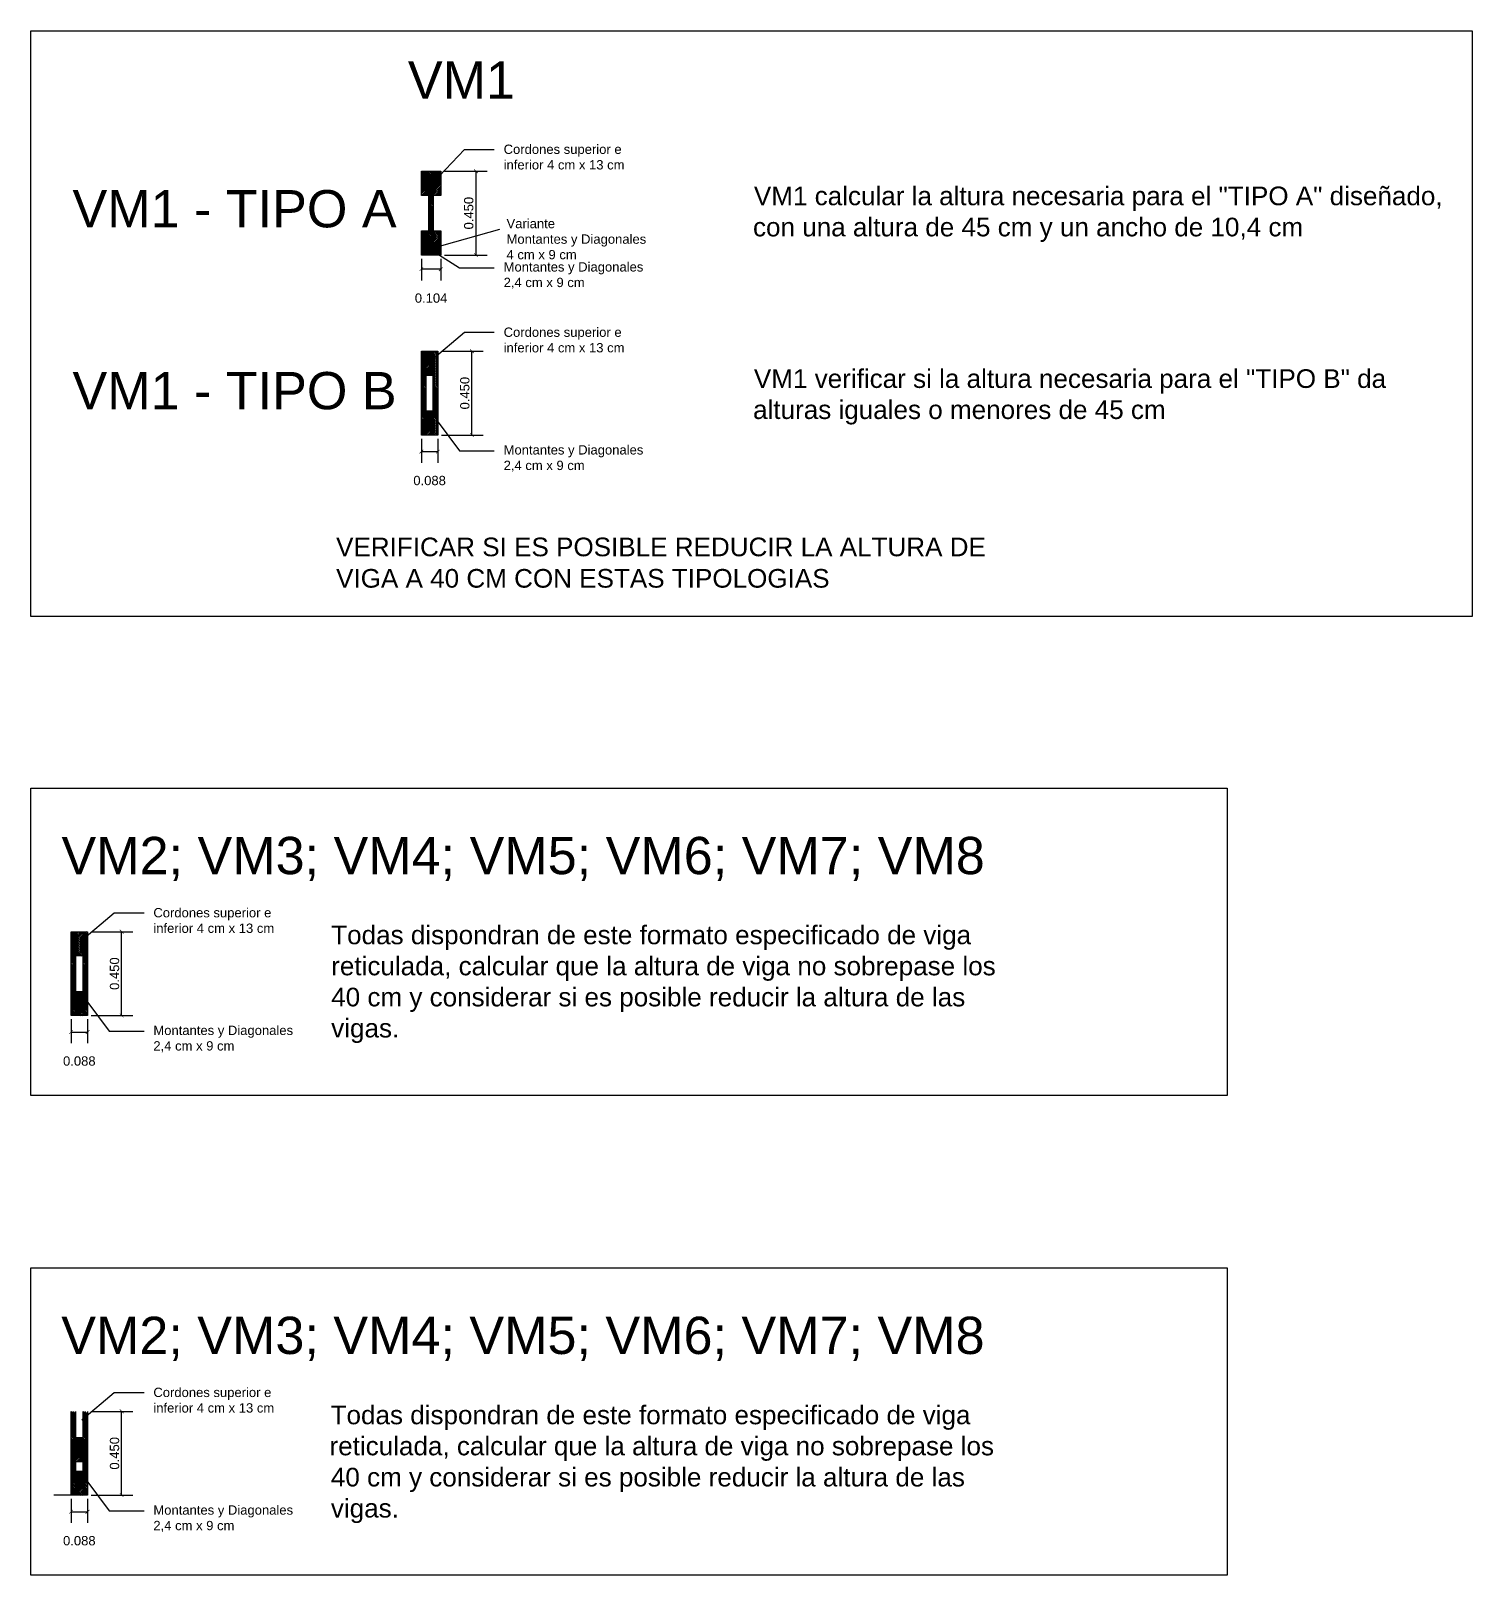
# Model space of a CAD drawing. Header units: millimetres. Extents: x 2924 to 6397, y 1567 to 1704.
# Drawn here: x 3185.27 to 3193, y 1619.25 to 1627.54 of the extents above; entities that cross this region are included whole.
import ezdxf
from ezdxf import colors
from ezdxf.entities.mleader import LeaderData, LeaderLine
from ezdxf.math import Vec2, Vec3

# ---------------------------------------------------------------- set-up
doc = ezdxf.new("R2010")
doc.units = ezdxf.units.MM
doc.header["$PDMODE"] = 35
doc.layers.get('Defpoints').update_dxf_attribs({"color": 230})
doc.layers.add('PT-MUROS', color=7, linetype='Continuous')
doc.layers.add('Viga', color=6, linetype='Continuous')
doc.styles.add('Arial10', font='arial.ttf', dxfattribs={"height": 0.1})
doc.styles.get("Standard").update_dxf_attribs({"font": 'arial.ttf'})
doc.dimstyles.new('COTA-1-50', dxfattribs={"dimtxt": 0.1, "dimasz": 0.06, "dimexe": 0.06, "dimexo": 0.15, "dimgap": 0.0125, "dimtad": 1, "dimzin": 0, "dimdsep": 46, "dimtxsty": 'Arial10', "dimblk1": 'ARCHTICK', "dimblk2": 'ARCHTICK', "dimsah": 1, "dimcen": 0.09, "dimclrd": 7, "dimclre": 7, "dimclrt": 7, "dimazin": 0, "dimtfac": 1, "dimtofl": 0, "dimtmove": 2, "dimatfit": 3, "dimldrblk": 'ARCHTICK', "dimfxl": 1, "dimtolj": 1, "dimtzin": 0, "dimarcsym": 0})

# ---------------------------------------------------------------- blocks, each defined once
blk = doc.blocks.new('_ARCHTICK')
at = {"color": 0, "linetype": 'ByBlock', "const_width": 0.15}
blk.add_lwpolyline([(-0.5, -0.5), (0.5, 0.5)], dxfattribs=at)
blk = doc.blocks.new('*D184')
at = {"layer": 'Defpoints', "color": 0, "transparency": 16777216}
for p in [(3185.4903, 1622.2565), (3185.5783, 1622.2565), (3185.5783, 1622.1678)]:
    blk.add_point(p, dxfattribs=at)
at = {"layer": 'PT-MUROS', "color": 7, "lineweight": -2, "transparency": 16777216}
for p, q in [((3185.4903, 1622.2365), (3185.4903, 1622.1078)), ((3185.4903, 1622.1678), (3185.5783, 1622.1678)), ((3185.5783, 1622.2365), (3185.5783, 1622.1078))]:
    blk.add_line(p, q, dxfattribs=at)
at = {"layer": 'PT-MUROS', "color": 7, "lineweight": -2, "transparency": 16777216, "xscale": 0.02, "yscale": 0.02, "zscale": 0.02, "rotation": 180}
blk.add_blockref('_ARCHTICK', (3185.4903, 1622.1678), dxfattribs=at)
at = {"layer": 'PT-MUROS', "color": 7, "lineweight": -2, "transparency": 16777216, "xscale": 0.02, "yscale": 0.02, "zscale": 0.02}
blk.add_blockref('_ARCHTICK', (3185.5783, 1622.1678), dxfattribs=at)
at = {"layer": 'PT-MUROS', "color": 7, "transparency": 16777216, "insert": (3185.5343, 1622.0124), "char_height": 0.05, "attachment_point": 5}
blk.add_mtext('\\A1;0.088', dxfattribs=at)
blk = doc.blocks.new('*D185')
at = {"layer": 'Defpoints', "color": 0, "transparency": 16777216}
for p in [(3185.5783, 1622.7065), (3185.7614, 1622.7065), (3185.5783, 1622.2565)]:
    blk.add_point(p, dxfattribs=at)
at = {"layer": 'PT-MUROS', "color": 7, "lineweight": -2, "transparency": 16777216}
for p, q in [((3185.5983, 1622.7065), (3185.8214, 1622.7065)), ((3185.7614, 1622.2565), (3185.7614, 1622.7065)), ((3185.5983, 1622.2565), (3185.8214, 1622.2565))]:
    blk.add_line(p, q, dxfattribs=at)
at = {"layer": 'PT-MUROS', "color": 7, "lineweight": -2, "transparency": 16777216, "xscale": 0.02, "yscale": 0.02, "zscale": 0.02}
for p, rotation in [((3185.7614, 1622.7065), 90), ((3185.7614, 1622.2565), 270)]:
    blk.add_blockref('_ARCHTICK', p, dxfattribs=dict(at, rotation=rotation))
at = {"layer": 'PT-MUROS', "color": 7, "transparency": 16777216, "insert": (3185.7233, 1622.4815), "char_height": 0.05, "attachment_point": 5, "rotation": 90}
blk.add_mtext('\\A1;0.450', dxfattribs=at)

msp = doc.modelspace()

# ---------------------------------------------------------------- hatches: boundary and pattern name
at = {"layer": 'PT-MUROS'}
h = msp.add_hatch(dxfattribs=at)
h.set_pattern_fill('ANSI31', color=2, scale=0.002, angle=90)
h.set_pattern_definition([(135, (115.567518, 100.962291), (-0.00449012806, -0.00449012806), [])])
h.paths.add_polyline_path([(3185.4903, 1622.7065), (3185.5143, 1622.7065), (3185.5143, 1622.2565), (3185.4903, 1622.2565)])
h = msp.add_hatch(dxfattribs=at)
h.set_pattern_fill('ANSI31', color=6, scale=0.002)
h.set_pattern_definition([(45, (126.569036, -5.926744), (-0.00449012806, 0.00449012806), [])])
h.paths.add_polyline_path([(3185.5143, 1622.3865), (3185.5543, 1622.3865), (3185.5543, 1622.2565), (3185.5143, 1622.2565)])
h.paths.add_polyline_path([(3185.5143, 1622.7065), (3185.5543, 1622.7065), (3185.5543, 1622.5765), (3185.5143, 1622.5765)])
h = msp.add_hatch(dxfattribs=at)
h.set_pattern_fill('ANSI31', color=2, scale=0.002, angle=90)
h.set_pattern_definition([(135, (115.631518, 100.962291), (-0.00449012806, -0.00449012806), [])])
h.paths.add_polyline_path([(3185.5543, 1622.7065), (3185.5783, 1622.7065), (3185.5783, 1622.2565), (3185.5543, 1622.2565)])

# ---------------------------------------------------------------- linework, layer by layer
for p, q in [((3185.2746, 1627.5393), (3193.0047, 1627.5393)), ((3185.2746, 1624.3978), (3185.2746, 1627.5393)), ((3193.0047, 1627.5393), (3193.0047, 1624.3978)), ((3187.4211, 1626.3711), (3187.7901, 1626.4763)), ((3193.0047, 1624.3978), (3185.2746, 1624.3978)), ((3185.2746, 1620.9027), (3191.6915, 1620.9027)), ((3185.2746, 1619.2545), (3185.2746, 1620.9027)), ((3191.6915, 1620.9027), (3191.6915, 1619.2545)), ((3191.6915, 1619.2545), (3185.2746, 1619.2545))]:
    msp.add_line(p, q, dxfattribs=at)
at = {"layer": 'PT-MUROS', "linetype": 'ByBlock', "lineweight": -2}
for p, q in [((3187.5995, 1626.9038), (3187.7602, 1626.9038)), ((3187.5726, 1626.2681), (3187.7602, 1626.2681)), ((3187.5995, 1625.9223), (3187.7602, 1625.9223)), ((3187.5726, 1625.2867), (3187.7602, 1625.2867)), ((3185.7208, 1620.2345), (3185.8815, 1620.2345)), ((3185.6939, 1619.5988), (3185.8815, 1619.5988))]:
    msp.add_line(p, q, dxfattribs=at)
at = {"layer": 'PT-MUROS', "color": 6, "linetype": 'Continuous'}
for p, q in [((3187.3691, 1626.7827), (3187.3728, 1626.7865)), ((3187.3691, 1626.7738), (3187.3818, 1626.7865)), ((3187.3691, 1626.7648), (3187.3907, 1626.7865)), ((3187.3691, 1626.7558), (3187.3997, 1626.7865)), ((3187.3691, 1626.7468), (3187.4087, 1626.7865)), ((3187.3691, 1626.7378), (3187.4091, 1626.7778)), ((3187.3691, 1626.7288), (3187.4091, 1626.7688)), ((3187.3691, 1626.7199), (3187.4091, 1626.7599)), ((3187.3691, 1626.7109), (3187.4091, 1626.7509)), ((3187.3691, 1626.7019), (3187.4091, 1626.7419)), ((3187.3691, 1626.6929), (3187.4091, 1626.7329)), ((3187.3691, 1626.6839), (3187.4091, 1626.7239)), ((3187.3691, 1626.675), (3187.4091, 1626.715)), ((3187.4331, 1626.7839), (3187.4356, 1626.7865)), ((3187.4331, 1626.7749), (3187.4446, 1626.7865)), ((3187.4331, 1626.7659), (3187.4536, 1626.7865)), ((3187.4331, 1626.7569), (3187.4626, 1626.7865)), ((3187.4331, 1626.7479), (3187.4716, 1626.7865)), ((3187.4331, 1626.739), (3187.4731, 1626.779)), ((3187.4331, 1626.73), (3187.4731, 1626.77)), ((3187.4331, 1626.721), (3187.4731, 1626.761)), ((3187.4331, 1626.712), (3187.4731, 1626.752)), ((3187.4331, 1626.703), (3187.4731, 1626.743)), ((3187.4331, 1626.6941), (3187.4731, 1626.7341)), ((3187.4331, 1626.6851), (3187.4731, 1626.7251)), ((3187.4331, 1626.6761), (3187.4731, 1626.7161)), ((3187.3691, 1626.666), (3187.4091, 1626.706)), ((3187.3691, 1626.657), (3187.4091, 1626.697)), ((3187.3775, 1626.6565), (3187.4091, 1626.688)), ((3187.3865, 1626.6565), (3187.4091, 1626.679)), ((3187.3955, 1626.6565), (3187.4091, 1626.6701)), ((3187.4044, 1626.6565), (3187.4091, 1626.6611)), ((3187.4331, 1626.6671), (3187.4731, 1626.7071)), ((3187.4331, 1626.6581), (3187.4731, 1626.6981)), ((3187.4404, 1626.6565), (3187.4731, 1626.6892)), ((3187.4493, 1626.6565), (3187.4731, 1626.6802)), ((3187.4583, 1626.6565), (3187.4731, 1626.6712)), ((3187.4673, 1626.6565), (3187.4731, 1626.6622)), ((3187.3691, 1626.4594), (3187.3761, 1626.4665)), ((3187.3691, 1626.4505), (3187.3851, 1626.4665)), ((3187.3691, 1626.4415), (3187.394, 1626.4665)), ((3187.3691, 1626.4325), (3187.403, 1626.4665)), ((3187.3691, 1626.4235), (3187.4091, 1626.4635)), ((3187.4331, 1626.4606), (3187.4389, 1626.4665)), ((3187.4331, 1626.4516), (3187.4479, 1626.4665)), ((3187.4331, 1626.4426), (3187.4569, 1626.4665)), ((3187.4331, 1626.4336), (3187.4659, 1626.4665)), ((3187.4331, 1626.4247), (3187.4731, 1626.4647)), ((3187.3691, 1626.4145), (3187.4091, 1626.4545)), ((3187.3691, 1626.4056), (3187.4091, 1626.4456)), ((3187.3691, 1626.3966), (3187.4091, 1626.4366)), ((3187.3691, 1626.3876), (3187.4091, 1626.4276)), ((3187.3691, 1626.3786), (3187.4091, 1626.4186)), ((3187.3691, 1626.3696), (3187.4091, 1626.4096)), ((3187.3691, 1626.3607), (3187.4091, 1626.4007)), ((3187.3691, 1626.3517), (3187.4091, 1626.3917)), ((3187.3691, 1626.3427), (3187.4091, 1626.3827)), ((3187.4331, 1626.4157), (3187.4731, 1626.4557)), ((3187.4331, 1626.4067), (3187.4731, 1626.4467)), ((3187.4331, 1626.3977), (3187.4731, 1626.4377)), ((3187.4331, 1626.3887), (3187.4731, 1626.4287)), ((3187.4331, 1626.3798), (3187.4731, 1626.4198)), ((3187.4331, 1626.3708), (3187.4731, 1626.4108)), ((3187.4331, 1626.3618), (3187.4731, 1626.4018)), ((3187.4331, 1626.3528), (3187.4731, 1626.3928)), ((3187.4331, 1626.3438), (3187.4731, 1626.3838)), ((3187.3718, 1626.3365), (3187.4091, 1626.3737)), ((3187.3808, 1626.3365), (3187.4091, 1626.3647)), ((3187.3898, 1626.3365), (3187.4091, 1626.3558)), ((3187.3987, 1626.3365), (3187.4091, 1626.3468)), ((3187.4077, 1626.3365), (3187.4091, 1626.3378)), ((3187.4347, 1626.3365), (3187.4731, 1626.3749)), ((3187.4436, 1626.3365), (3187.4731, 1626.3659)), ((3187.4526, 1626.3365), (3187.4731, 1626.3569)), ((3187.4616, 1626.3365), (3187.4731, 1626.3479)), ((3187.4706, 1626.3365), (3187.4731, 1626.3389)), ((3187.3931, 1625.8205), (3187.3934, 1625.8208)), ((3187.3931, 1625.8115), (3187.4024, 1625.8208)), ((3187.3931, 1625.8025), (3187.4114, 1625.8208)), ((3187.3931, 1625.7936), (3187.4203, 1625.8208)), ((3187.3931, 1625.7846), (3187.4293, 1625.8208)), ((3187.3931, 1625.7756), (3187.4331, 1625.8156)), ((3187.3931, 1625.7666), (3187.4331, 1625.8066)), ((3187.3931, 1625.7576), (3187.4331, 1625.7976)), ((3187.3931, 1625.7487), (3187.4331, 1625.7887)), ((3187.3931, 1625.7397), (3187.4331, 1625.7797)), ((3187.3931, 1625.7307), (3187.4331, 1625.7707)), ((3187.3931, 1625.7217), (3187.4331, 1625.7617)), ((3187.3931, 1625.7127), (3187.4331, 1625.7527)), ((3187.3931, 1625.7038), (3187.4331, 1625.7438)), ((3187.3931, 1625.6948), (3187.4331, 1625.7348)), ((3187.3981, 1625.6908), (3187.4331, 1625.7258)), ((3187.4071, 1625.6908), (3187.4331, 1625.7168)), ((3187.4161, 1625.6908), (3187.4331, 1625.7078)), ((3187.425, 1625.6908), (3187.4331, 1625.6989)), ((3187.3931, 1625.4972), (3187.3967, 1625.5008)), ((3187.3931, 1625.4882), (3187.4057, 1625.5008)), ((3187.3931, 1625.4792), (3187.4146, 1625.5008)), ((3187.3931, 1625.4703), (3187.4236, 1625.5008)), ((3187.3931, 1625.4613), (3187.4326, 1625.5008)), ((3187.3931, 1625.4523), (3187.4331, 1625.4923)), ((3187.3931, 1625.4433), (3187.4331, 1625.4833)), ((3187.3931, 1625.4343), (3187.4331, 1625.4743)), ((3187.3931, 1625.4254), (3187.4331, 1625.4654)), ((3187.3931, 1625.4164), (3187.4331, 1625.4564)), ((3187.3931, 1625.4074), (3187.4331, 1625.4474)), ((3187.3931, 1625.3984), (3187.4331, 1625.4384)), ((3187.3931, 1625.3894), (3187.4331, 1625.4294)), ((3187.3931, 1625.3805), (3187.4331, 1625.4205)), ((3187.3931, 1625.3715), (3187.4331, 1625.4115)), ((3187.4014, 1625.3708), (3187.4331, 1625.4025)), ((3187.4104, 1625.3708), (3187.4331, 1625.3935)), ((3187.4194, 1625.3708), (3187.4331, 1625.3845)), ((3187.4283, 1625.3708), (3187.4331, 1625.3756)), ((3185.5135, 1619.9837), (3185.5228, 1619.993)), ((3185.5135, 1619.9747), (3185.5318, 1619.993)), ((3185.5135, 1619.9657), (3185.5408, 1619.993)), ((3185.5135, 1619.9568), (3185.5498, 1619.993)), ((3185.5135, 1619.9478), (3185.5535, 1619.9878)), ((3185.5135, 1619.9388), (3185.5535, 1619.9788)), ((3185.5135, 1619.9298), (3185.5535, 1619.9698)), ((3185.5135, 1619.9208), (3185.5535, 1619.9608)), ((3185.5135, 1619.9527), (3185.5139, 1619.953)), ((3185.5135, 1619.9119), (3185.5535, 1619.9519)), ((3185.5135, 1619.9029), (3185.5535, 1619.9429)), ((3185.5135, 1619.8939), (3185.5535, 1619.9339)), ((3185.5135, 1619.8849), (3185.5535, 1619.9249)), ((3185.5135, 1619.8759), (3185.5535, 1619.9159)), ((3185.5135, 1619.867), (3185.5535, 1619.907)), ((3185.5186, 1619.863), (3185.5535, 1619.898)), ((3185.5275, 1619.863), (3185.5535, 1619.889)), ((3185.5365, 1619.863), (3185.5535, 1619.88)), ((3185.5455, 1619.863), (3185.5535, 1619.871)), ((3185.5143, 1619.8094), (3185.5179, 1619.813)), ((3185.5143, 1619.8004), (3185.5269, 1619.813)), ((3185.5143, 1619.7914), (3185.5359, 1619.813)), ((3185.5143, 1619.7825), (3185.5449, 1619.813)), ((3185.5143, 1619.7735), (3185.5539, 1619.813)), ((3185.5143, 1619.7645), (3185.5543, 1619.8045)), ((3185.5143, 1619.7555), (3185.5543, 1619.7955)), ((3185.5143, 1619.7465), (3185.5543, 1619.7865)), ((3185.5143, 1619.7376), (3185.5543, 1619.7776)), ((3185.5143, 1619.7286), (3185.5543, 1619.7686)), ((3185.5143, 1619.7196), (3185.5543, 1619.7596)), ((3185.5143, 1619.7106), (3185.5543, 1619.7506)), ((3185.5143, 1619.7016), (3185.5543, 1619.7416)), ((3185.5143, 1619.6927), (3185.5543, 1619.7327)), ((3185.5143, 1619.6837), (3185.5543, 1619.7237)), ((3185.5226, 1619.683), (3185.5543, 1619.7147)), ((3185.5316, 1619.683), (3185.5543, 1619.7057)), ((3185.5406, 1619.683), (3185.5543, 1619.6967)), ((3185.5496, 1619.683), (3185.5543, 1619.6878))]:
    msp.add_line(p, q, dxfattribs=at)
at = {"layer": 'PT-MUROS', "color": 7}
for p, q in [((3187.3691, 1626.7865), (3187.4091, 1626.7865)), ((3187.3691, 1626.6565), (3187.3691, 1626.7865)), ((3187.4091, 1626.7865), (3187.4091, 1626.6565)), ((3187.4091, 1626.7865), (3187.4331, 1626.7865)), ((3187.4091, 1626.3365), (3187.4091, 1626.7865)), ((3187.4331, 1626.7865), (3187.4331, 1626.3365)), ((3187.4331, 1626.7865), (3187.4731, 1626.7865)), ((3187.4331, 1626.6565), (3187.4331, 1626.7865)), ((3187.4731, 1626.7865), (3187.4731, 1626.6565)), ((3187.4931, 1626.7865), (3187.7213, 1626.7865)), ((3187.6613, 1626.7865), (3187.6613, 1626.3365)), ((3187.4091, 1626.6565), (3187.3691, 1626.6565)), ((3187.4731, 1626.6565), (3187.4331, 1626.6565)), ((3187.3691, 1626.4665), (3187.4091, 1626.4665)), ((3187.3691, 1626.3365), (3187.3691, 1626.4665)), ((3187.4091, 1626.4665), (3187.4091, 1626.3365)), ((3187.4331, 1626.4665), (3187.4731, 1626.4665)), ((3187.4331, 1626.3365), (3187.4331, 1626.4665)), ((3187.4731, 1626.4665), (3187.4731, 1626.3365)), ((3187.4091, 1626.3365), (3187.3691, 1626.3365)), ((3187.3691, 1626.3165), (3187.3691, 1626.2008)), ((3187.4331, 1626.3365), (3187.4091, 1626.3365)), ((3187.4731, 1626.3365), (3187.4331, 1626.3365)), ((3187.4731, 1626.3165), (3187.4731, 1626.2008)), ((3187.4931, 1626.3365), (3187.7213, 1626.3365)), ((3187.4731, 1626.2608), (3187.3691, 1626.2608)), ((3187.3691, 1625.8208), (3187.3931, 1625.8208)), ((3187.3691, 1625.3708), (3187.3691, 1625.8208)), ((3187.3931, 1625.8208), (3187.3931, 1625.3708)), ((3187.3931, 1625.8208), (3187.4331, 1625.8208)), ((3187.3931, 1625.6908), (3187.3931, 1625.8208)), ((3187.4331, 1625.8208), (3187.4331, 1625.6908)), ((3187.4331, 1625.8208), (3187.4571, 1625.8208)), ((3187.4331, 1625.3708), (3187.4331, 1625.8208)), ((3187.4571, 1625.8208), (3187.4571, 1625.3708)), ((3187.4771, 1625.8208), (3187.7001, 1625.8208)), ((3187.6401, 1625.3708), (3187.6401, 1625.8208)), ((3187.4331, 1625.6908), (3187.3931, 1625.6908)), ((3187.3931, 1625.5008), (3187.4331, 1625.5008)), ((3187.3931, 1625.3708), (3187.3931, 1625.5008)), ((3187.4331, 1625.5008), (3187.4331, 1625.3708)), ((3187.3931, 1625.3708), (3187.3691, 1625.3708)), ((3187.3691, 1625.3508), (3187.3691, 1625.2221)), ((3187.4331, 1625.3708), (3187.3931, 1625.3708)), ((3187.4571, 1625.3708), (3187.4331, 1625.3708)), ((3187.4571, 1625.3508), (3187.4571, 1625.2221)), ((3187.4771, 1625.3708), (3187.7001, 1625.3708)), ((3187.3691, 1625.2821), (3187.4571, 1625.2821)), ((3185.4903, 1619.683), (3185.4903, 1620.133)), ((3185.5143, 1620.133), (3185.5143, 1619.683)), ((3185.5143, 1620.003), (3185.5143, 1620.133)), ((3185.5543, 1620.133), (3185.5543, 1620.003)), ((3185.5543, 1619.683), (3185.5543, 1620.133)), ((3185.5783, 1620.133), (3185.5783, 1619.683)), ((3185.5983, 1620.133), (3185.8214, 1620.133)), ((3185.7614, 1619.683), (3185.7614, 1620.133)), ((3185.4895, 1619.953), (3185.5135, 1619.953)), ((3185.5135, 1619.993), (3185.5535, 1619.993)), ((3185.5535, 1619.953), (3185.5775, 1619.953)), ((3185.5535, 1619.863), (3185.5135, 1619.863)), ((3185.5143, 1619.813), (3185.5543, 1619.813)), ((3185.5143, 1619.683), (3185.5143, 1619.813)), ((3185.5543, 1619.813), (3185.5543, 1619.683)), ((3185.5143, 1619.683), (3185.4903, 1619.683)), ((3185.5543, 1619.683), (3185.5143, 1619.683)), ((3185.5783, 1619.683), (3185.5543, 1619.683)), ((3185.5983, 1619.683), (3185.8214, 1619.683)), ((3185.4903, 1619.663), (3185.4903, 1619.5342)), ((3185.4903, 1619.5942), (3185.5783, 1619.5942)), ((3185.5783, 1619.663), (3185.5783, 1619.5342))]:
    msp.add_line(p, q, dxfattribs=at)
at = {"layer": 'PT-MUROS', "color": 2, "linetype": 'Continuous'}
for p, q in [((3187.4331, 1626.7543), (3187.4091, 1626.7783)), ((3187.4331, 1626.7453), (3187.4091, 1626.7693)), ((3187.4331, 1626.7363), (3187.4091, 1626.7603)), ((3187.4331, 1626.7273), (3187.4091, 1626.7513)), ((3187.4331, 1626.7183), (3187.4091, 1626.7423)), ((3187.4331, 1626.7094), (3187.4091, 1626.7334)), ((3187.4331, 1626.7004), (3187.4091, 1626.7244)), ((3187.4331, 1626.6914), (3187.4091, 1626.7154)), ((3187.4331, 1626.7632), (3187.4099, 1626.7865)), ((3187.4331, 1626.7722), (3187.4188, 1626.7865)), ((3187.4331, 1626.7812), (3187.4278, 1626.7865)), ((3187.4331, 1626.6824), (3187.4091, 1626.7064)), ((3187.4331, 1626.6734), (3187.4091, 1626.6974)), ((3187.4331, 1626.6645), (3187.4091, 1626.6885)), ((3187.4331, 1626.6555), (3187.4091, 1626.6795)), ((3187.4331, 1626.6465), (3187.4091, 1626.6705)), ((3187.4331, 1626.6375), (3187.4091, 1626.6615)), ((3187.4331, 1626.6285), (3187.4091, 1626.6525)), ((3187.4331, 1626.6196), (3187.4091, 1626.6436)), ((3187.4331, 1626.6106), (3187.4091, 1626.6346)), ((3187.4331, 1626.6016), (3187.4091, 1626.6256)), ((3187.4331, 1626.5926), (3187.4091, 1626.6166)), ((3187.4331, 1626.5836), (3187.4091, 1626.6076)), ((3187.4331, 1626.5747), (3187.4091, 1626.5987)), ((3187.4331, 1626.5657), (3187.4091, 1626.5897)), ((3187.4331, 1626.5567), (3187.4091, 1626.5807)), ((3187.4331, 1626.5477), (3187.4091, 1626.5717)), ((3187.4331, 1626.5387), (3187.4091, 1626.5627)), ((3187.4331, 1626.5298), (3187.4091, 1626.5538)), ((3187.4331, 1626.5208), (3187.4091, 1626.5448)), ((3187.4331, 1626.5118), (3187.4091, 1626.5358)), ((3187.4331, 1626.5028), (3187.4091, 1626.5268)), ((3187.4331, 1626.4938), (3187.4091, 1626.5178)), ((3187.4331, 1626.4849), (3187.4091, 1626.5089)), ((3187.4331, 1626.4759), (3187.4091, 1626.4999)), ((3187.4331, 1626.4669), (3187.4091, 1626.4909)), ((3187.4331, 1626.4579), (3187.4091, 1626.4819)), ((3187.4331, 1626.4489), (3187.4091, 1626.4729)), ((3187.4331, 1626.44), (3187.4091, 1626.464)), ((3187.4331, 1626.431), (3187.4091, 1626.455)), ((3187.4331, 1626.422), (3187.4091, 1626.446)), ((3187.4331, 1626.413), (3187.4091, 1626.437)), ((3187.4331, 1626.404), (3187.4091, 1626.428)), ((3187.4331, 1626.395), (3187.4091, 1626.419)), ((3187.4331, 1626.3861), (3187.4091, 1626.4101)), ((3187.4331, 1626.3771), (3187.4091, 1626.4011)), ((3187.4331, 1626.3681), (3187.4091, 1626.3921)), ((3187.4331, 1626.3591), (3187.4091, 1626.3831)), ((3187.4331, 1626.3501), (3187.4091, 1626.3741)), ((3187.4331, 1626.3412), (3187.4091, 1626.3652)), ((3187.4288, 1626.3365), (3187.4091, 1626.3562)), ((3187.4198, 1626.3365), (3187.4091, 1626.3472)), ((3187.4108, 1626.3365), (3187.4091, 1626.3382)), ((3187.3931, 1625.7886), (3187.3691, 1625.8126)), ((3187.3931, 1625.7797), (3187.3691, 1625.8037)), ((3187.3931, 1625.7976), (3187.3699, 1625.8208)), ((3187.3931, 1625.8066), (3187.3788, 1625.8208)), ((3187.3931, 1625.8156), (3187.3878, 1625.8208)), ((3187.4571, 1625.7886), (3187.4331, 1625.8126)), ((3187.4571, 1625.7797), (3187.4331, 1625.8037)), ((3187.4571, 1625.7976), (3187.4339, 1625.8208)), ((3187.4571, 1625.8066), (3187.4428, 1625.8208)), ((3187.4571, 1625.8156), (3187.4518, 1625.8208)), ((3187.3931, 1625.7707), (3187.3691, 1625.7947)), ((3187.3931, 1625.7617), (3187.3691, 1625.7857)), ((3187.3931, 1625.7527), (3187.3691, 1625.7767)), ((3187.3931, 1625.7437), (3187.3691, 1625.7677)), ((3187.3931, 1625.7348), (3187.3691, 1625.7588)), ((3187.3931, 1625.7258), (3187.3691, 1625.7498)), ((3187.3931, 1625.7168), (3187.3691, 1625.7408)), ((3187.3931, 1625.7078), (3187.3691, 1625.7318)), ((3187.3931, 1625.6988), (3187.3691, 1625.7228)), ((3187.4571, 1625.7707), (3187.4331, 1625.7947)), ((3187.4571, 1625.7617), (3187.4331, 1625.7857)), ((3187.4571, 1625.7527), (3187.4331, 1625.7767)), ((3187.4571, 1625.7437), (3187.4331, 1625.7677)), ((3187.4571, 1625.7348), (3187.4331, 1625.7588)), ((3187.4571, 1625.7258), (3187.4331, 1625.7498)), ((3187.4571, 1625.7168), (3187.4331, 1625.7408)), ((3187.4571, 1625.7078), (3187.4331, 1625.7318)), ((3187.4571, 1625.6988), (3187.4331, 1625.7228)), ((3187.3931, 1625.6899), (3187.3691, 1625.7139)), ((3187.3931, 1625.6809), (3187.3691, 1625.7049)), ((3187.3931, 1625.6719), (3187.3691, 1625.6959)), ((3187.3931, 1625.6629), (3187.3691, 1625.6869)), ((3187.3931, 1625.6539), (3187.3691, 1625.6779)), ((3187.3931, 1625.645), (3187.3691, 1625.669)), ((3187.3931, 1625.636), (3187.3691, 1625.66)), ((3187.3931, 1625.627), (3187.3691, 1625.651)), ((3187.3931, 1625.618), (3187.3691, 1625.642)), ((3187.4571, 1625.6899), (3187.4331, 1625.7139)), ((3187.4571, 1625.6809), (3187.4331, 1625.7049)), ((3187.4571, 1625.6719), (3187.4331, 1625.6959)), ((3187.4571, 1625.6629), (3187.4331, 1625.6869)), ((3187.4571, 1625.6539), (3187.4331, 1625.6779)), ((3187.4571, 1625.645), (3187.4331, 1625.669)), ((3187.4571, 1625.636), (3187.4331, 1625.66)), ((3187.4571, 1625.627), (3187.4331, 1625.651)), ((3187.4571, 1625.618), (3187.4331, 1625.642)), ((3187.3931, 1625.609), (3187.3691, 1625.633)), ((3187.3931, 1625.6001), (3187.3691, 1625.6241)), ((3187.3931, 1625.5911), (3187.3691, 1625.6151)), ((3187.3931, 1625.5821), (3187.3691, 1625.6061)), ((3187.3931, 1625.5731), (3187.3691, 1625.5971)), ((3187.3931, 1625.5641), (3187.3691, 1625.5881)), ((3187.3931, 1625.5552), (3187.3691, 1625.5792)), ((3187.3931, 1625.5462), (3187.3691, 1625.5702)), ((3187.3931, 1625.5372), (3187.3691, 1625.5612)), ((3187.3931, 1625.5282), (3187.3691, 1625.5522)), ((3187.4571, 1625.609), (3187.4331, 1625.633)), ((3187.4571, 1625.6001), (3187.4331, 1625.6241)), ((3187.4571, 1625.5911), (3187.4331, 1625.6151)), ((3187.4571, 1625.5821), (3187.4331, 1625.6061)), ((3187.4571, 1625.5731), (3187.4331, 1625.5971)), ((3187.4571, 1625.5641), (3187.4331, 1625.5881)), ((3187.4571, 1625.5552), (3187.4331, 1625.5792)), ((3187.4571, 1625.5462), (3187.4331, 1625.5702)), ((3187.4571, 1625.5372), (3187.4331, 1625.5612)), ((3187.4571, 1625.5282), (3187.4331, 1625.5522)), ((3187.3931, 1625.5192), (3187.3691, 1625.5432)), ((3187.3931, 1625.5103), (3187.3691, 1625.5343)), ((3187.3931, 1625.5013), (3187.3691, 1625.5253)), ((3187.3931, 1625.4923), (3187.3691, 1625.5163)), ((3187.3931, 1625.4833), (3187.3691, 1625.5073)), ((3187.3931, 1625.4743), (3187.3691, 1625.4983)), ((3187.3931, 1625.4653), (3187.3691, 1625.4893)), ((3187.3931, 1625.4564), (3187.3691, 1625.4804)), ((3187.3931, 1625.4474), (3187.3691, 1625.4714)), ((3187.4571, 1625.5192), (3187.4331, 1625.5432)), ((3187.4571, 1625.5103), (3187.4331, 1625.5343)), ((3187.4571, 1625.5013), (3187.4331, 1625.5253)), ((3187.4571, 1625.4923), (3187.4331, 1625.5163)), ((3187.4571, 1625.4833), (3187.4331, 1625.5073)), ((3187.4571, 1625.4743), (3187.4331, 1625.4983)), ((3187.4571, 1625.4653), (3187.4331, 1625.4893)), ((3187.4571, 1625.4564), (3187.4331, 1625.4804)), ((3187.4571, 1625.4474), (3187.4331, 1625.4714)), ((3187.3931, 1625.4384), (3187.3691, 1625.4624)), ((3187.3931, 1625.4294), (3187.3691, 1625.4534)), ((3187.3931, 1625.4204), (3187.3691, 1625.4444)), ((3187.3931, 1625.4115), (3187.3691, 1625.4355)), ((3187.3931, 1625.4025), (3187.3691, 1625.4265)), ((3187.3931, 1625.3935), (3187.3691, 1625.4175)), ((3187.3931, 1625.3845), (3187.3691, 1625.4085)), ((3187.3931, 1625.3755), (3187.3691, 1625.3995)), ((3187.3888, 1625.3708), (3187.3691, 1625.3906)), ((3187.4571, 1625.4384), (3187.4331, 1625.4624)), ((3187.4571, 1625.4294), (3187.4331, 1625.4534)), ((3187.4571, 1625.4204), (3187.4331, 1625.4444)), ((3187.4571, 1625.4115), (3187.4331, 1625.4355)), ((3187.4571, 1625.4025), (3187.4331, 1625.4265)), ((3187.4571, 1625.3935), (3187.4331, 1625.4175)), ((3187.4571, 1625.3845), (3187.4331, 1625.4085)), ((3187.4571, 1625.3755), (3187.4331, 1625.3995)), ((3187.4528, 1625.3708), (3187.4331, 1625.3906)), ((3187.3798, 1625.3708), (3187.3691, 1625.3816)), ((3187.3708, 1625.3708), (3187.3691, 1625.3726)), ((3187.4438, 1625.3708), (3187.4331, 1625.3816)), ((3187.4348, 1625.3708), (3187.4331, 1625.3726)), ((3185.5143, 1620.1008), (3185.4903, 1620.1248)), ((3185.5143, 1620.0918), (3185.4903, 1620.1158)), ((3185.5143, 1620.0829), (3185.4903, 1620.1069)), ((3185.5143, 1620.0739), (3185.4903, 1620.0979)), ((3185.5143, 1620.0649), (3185.4903, 1620.0889)), ((3185.5143, 1620.1098), (3185.4911, 1620.133)), ((3185.5143, 1620.1188), (3185.5001, 1620.133)), ((3185.5783, 1620.1008), (3185.5543, 1620.1248)), ((3185.5783, 1620.0918), (3185.5543, 1620.1158)), ((3185.5783, 1620.0829), (3185.5543, 1620.1069)), ((3185.5783, 1620.0739), (3185.5543, 1620.0979)), ((3185.5783, 1620.0649), (3185.5543, 1620.0889)), ((3185.5783, 1620.1098), (3185.5551, 1620.133)), ((3185.5783, 1620.1188), (3185.5641, 1620.133)), ((3185.5143, 1620.0559), (3185.4903, 1620.0799)), ((3185.5143, 1620.0469), (3185.4903, 1620.0709)), ((3185.5143, 1620.038), (3185.4903, 1620.062)), ((3185.5143, 1620.029), (3185.4903, 1620.053)), ((3185.5143, 1620.02), (3185.4903, 1620.044)), ((3185.5143, 1620.011), (3185.4903, 1620.035)), ((3185.5143, 1620.002), (3185.4903, 1620.026)), ((3185.5143, 1619.9931), (3185.4903, 1620.0171)), ((3185.5143, 1619.9841), (3185.4903, 1620.0081)), ((3185.5783, 1620.0559), (3185.5543, 1620.0799)), ((3185.5783, 1620.0469), (3185.5543, 1620.0709)), ((3185.5783, 1620.038), (3185.5543, 1620.062)), ((3185.5783, 1620.029), (3185.5543, 1620.053)), ((3185.5783, 1620.02), (3185.5543, 1620.044)), ((3185.5783, 1620.011), (3185.5543, 1620.035)), ((3185.5783, 1620.002), (3185.5543, 1620.026)), ((3185.5783, 1619.9931), (3185.5543, 1620.0171)), ((3185.5783, 1619.9841), (3185.5543, 1620.0081)), ((3185.5143, 1619.9751), (3185.4903, 1619.9991)), ((3185.5143, 1619.9661), (3185.4903, 1619.9901)), ((3185.5143, 1619.9571), (3185.4903, 1619.9811)), ((3185.5143, 1619.9482), (3185.4903, 1619.9722)), ((3185.5143, 1619.9392), (3185.4903, 1619.9632)), ((3185.5143, 1619.9302), (3185.4903, 1619.9542)), ((3185.5143, 1619.9212), (3185.4903, 1619.9452)), ((3185.5143, 1619.9122), (3185.4903, 1619.9362)), ((3185.5143, 1619.9033), (3185.4903, 1619.9273)), ((3185.5143, 1619.8943), (3185.4903, 1619.9183)), ((3185.5135, 1619.9478), (3185.5083, 1619.953)), ((3185.5783, 1619.9751), (3185.5543, 1619.9991)), ((3185.5783, 1619.9661), (3185.5543, 1619.9901)), ((3185.5783, 1619.9571), (3185.5543, 1619.9811)), ((3185.5783, 1619.9482), (3185.5543, 1619.9722)), ((3185.5783, 1619.9392), (3185.5543, 1619.9632)), ((3185.5783, 1619.9302), (3185.5543, 1619.9542)), ((3185.5783, 1619.9212), (3185.5543, 1619.9452)), ((3185.5783, 1619.9122), (3185.5543, 1619.9362)), ((3185.5783, 1619.9033), (3185.5543, 1619.9273)), ((3185.5783, 1619.8943), (3185.5543, 1619.9183)), ((3185.5775, 1619.9478), (3185.5723, 1619.953)), ((3185.5143, 1619.8853), (3185.4903, 1619.9093)), ((3185.5143, 1619.8763), (3185.4903, 1619.9003)), ((3185.5143, 1619.8673), (3185.4903, 1619.8913)), ((3185.5143, 1619.8584), (3185.4903, 1619.8824)), ((3185.5143, 1619.8494), (3185.4903, 1619.8734)), ((3185.5143, 1619.8404), (3185.4903, 1619.8644)), ((3185.5143, 1619.8314), (3185.4903, 1619.8554)), ((3185.5143, 1619.8224), (3185.4903, 1619.8464)), ((3185.5143, 1619.8135), (3185.4903, 1619.8375)), ((3185.5783, 1619.8853), (3185.5543, 1619.9093)), ((3185.5783, 1619.8763), (3185.5543, 1619.9003)), ((3185.5783, 1619.8673), (3185.5543, 1619.8913)), ((3185.5783, 1619.8584), (3185.5543, 1619.8824)), ((3185.5783, 1619.8494), (3185.5543, 1619.8734)), ((3185.5783, 1619.8404), (3185.5543, 1619.8644)), ((3185.5783, 1619.8314), (3185.5543, 1619.8554)), ((3185.5783, 1619.8224), (3185.5543, 1619.8464)), ((3185.5783, 1619.8135), (3185.5543, 1619.8375)), ((3185.5143, 1619.8045), (3185.4903, 1619.8285)), ((3185.5143, 1619.7955), (3185.4903, 1619.8195)), ((3185.5143, 1619.7865), (3185.4903, 1619.8105)), ((3185.5143, 1619.7775), (3185.4903, 1619.8015)), ((3185.5143, 1619.7686), (3185.4903, 1619.7926)), ((3185.5143, 1619.7596), (3185.4903, 1619.7836)), ((3185.5143, 1619.7506), (3185.4903, 1619.7746)), ((3185.5143, 1619.7416), (3185.4903, 1619.7656)), ((3185.5143, 1619.7326), (3185.4903, 1619.7566)), ((3185.5783, 1619.8045), (3185.5543, 1619.8285)), ((3185.5783, 1619.7955), (3185.5543, 1619.8195)), ((3185.5783, 1619.7865), (3185.5543, 1619.8105)), ((3185.5783, 1619.7775), (3185.5543, 1619.8015)), ((3185.5783, 1619.7686), (3185.5543, 1619.7926)), ((3185.5783, 1619.7596), (3185.5543, 1619.7836)), ((3185.5783, 1619.7506), (3185.5543, 1619.7746)), ((3185.5783, 1619.7416), (3185.5543, 1619.7656)), ((3185.5783, 1619.7326), (3185.5543, 1619.7566)), ((3185.5143, 1619.7237), (3185.4903, 1619.7477)), ((3185.5143, 1619.7147), (3185.4903, 1619.7387)), ((3185.5143, 1619.7057), (3185.4903, 1619.7297)), ((3185.5143, 1619.6967), (3185.4903, 1619.7207)), ((3185.5143, 1619.6877), (3185.4903, 1619.7117)), ((3185.51, 1619.683), (3185.4903, 1619.7028)), ((3185.5011, 1619.683), (3185.4903, 1619.6938)), ((3185.4921, 1619.683), (3185.4903, 1619.6848)), ((3185.5783, 1619.7237), (3185.5543, 1619.7477)), ((3185.5783, 1619.7147), (3185.5543, 1619.7387)), ((3185.5783, 1619.7057), (3185.5543, 1619.7297)), ((3185.5783, 1619.6967), (3185.5543, 1619.7207)), ((3185.5783, 1619.6877), (3185.5543, 1619.7117)), ((3185.574, 1619.683), (3185.5543, 1619.7028)), ((3185.5651, 1619.683), (3185.5543, 1619.6938)), ((3185.5561, 1619.683), (3185.5543, 1619.6848))]:
    msp.add_line(p, q, dxfattribs=at)
at = {"layer": 'PT-MUROS', "linetype": 'ByBlock', "lineweight": -2}
for points in [[(3187.4644, 1626.7593), (3187.5995, 1626.9038)], [(3187.4408, 1626.3514), (3187.5726, 1626.2681)], [(3187.426, 1625.7761), (3187.5995, 1625.9223)], [(3187.4586, 1625.4402), (3187.5726, 1625.2867)], [(3185.5473, 1620.0883), (3185.7208, 1620.2345)], [(3185.5799, 1619.7524), (3185.6939, 1619.5988)]]:
    msp.add_lwpolyline(points, dxfattribs=at)
at = {"layer": 'PT-MUROS'}
msp.add_lwpolyline([(3185.2746, 1623.4762), (3191.6915, 1623.4762), (3191.6915, 1621.828), (3185.2746, 1621.828)], close=True, dxfattribs=at)
at = {"layer": 'PT-MUROS', "color": 7}
for points in [[(3185.4903, 1622.7065), (3185.5143, 1622.7065), (3185.5143, 1622.2565), (3185.4903, 1622.2565)], [(3185.5143, 1622.7065), (3185.5543, 1622.7065), (3185.5543, 1622.5765), (3185.5143, 1622.5765)], [(3185.5543, 1622.7065), (3185.5783, 1622.7065), (3185.5783, 1622.2565), (3185.5543, 1622.2565)], [(3185.5143, 1622.3865), (3185.5543, 1622.3865), (3185.5543, 1622.2565), (3185.5143, 1622.2565)]]:
    msp.add_lwpolyline(points, close=True, dxfattribs=at)
at = {"layer": 'PT-MUROS'}
for points in [[(3187.4669, 1626.757), (3187.4508, 1626.7447), (3187.462, 1626.7615)], [(3187.439, 1626.3486), (3187.4239, 1626.3621), (3187.4426, 1626.3542)], [(3187.4282, 1625.7735), (3187.4107, 1625.7632), (3187.4239, 1625.7786)], [(3187.456, 1625.4382), (3187.4467, 1625.4562), (3187.4613, 1625.4422)], [(3185.5486, 1619.9457), (3185.5312, 1619.9354), (3185.5443, 1619.9508)], [(3185.5772, 1619.7504), (3185.5679, 1619.7684), (3185.5825, 1619.7543)]]:
    msp.add_solid(points, dxfattribs=at)
at = {"layer": 'Viga'}
msp.add_line((3185.4903, 1619.683), (3185.3983, 1619.683), dxfattribs=at)

# ---------------------------------------------------------------- block references
at = {"layer": 'PT-MUROS', "color": 7, "xscale": 0.02, "yscale": 0.02, "zscale": 0.02}
for p, rotation in [((3187.6613, 1626.7865), 90), ((3187.6613, 1626.3365), 270), ((3187.3691, 1626.2608), 180), ((3187.6401, 1625.8208), 90), ((3187.6401, 1625.3708), 270), ((3187.3691, 1625.2821), 180), ((3185.7614, 1620.133), 90), ((3185.7614, 1619.683), 270), ((3185.4903, 1619.5942), 180)]:
    msp.add_blockref('_ARCHTICK', p, dxfattribs=dict(at, rotation=rotation))
for p in [(3187.4731, 1626.2608), (3187.4571, 1625.2821), (3185.5783, 1619.5942)]:
    msp.add_blockref('_ARCHTICK', p, dxfattribs=at)

# ---------------------------------------------------------------- texts
at = {"layer": 'PT-MUROS', "color": 7}
for s, p in [('VM1', (3187.2966, 1627.1754)), ('VM1 - TIPO A', (3185.4977, 1626.4852)), ('VM1 - TIPO B', (3185.4977, 1625.5092)), ('VM2; VM3; VM4; VM5; VM6; VM7; VM8', (3185.4374, 1620.4408))]:
    msp.add_text(s, height=0.2, dxfattribs=at).set_placement(p)
at = {"layer": 'PT-MUROS'}
for s, p in [('VM1 calcular la altura necesaria para el "TIPO A" diseñado,', (3189.1525, 1626.604)), ('con una altura de 45 cm y un ancho de 10,4 cm', (3189.1477, 1626.4369)), ('VM1 verificar si la altura necesaria para el "TIPO B" da', (3189.1525, 1625.6238)), ('alturas iguales o menores de 45 cm', (3189.1481, 1625.4571)), ('VERIFICAR SI ES POSIBLE REDUCIR LA ALTURA DE', (3186.9116, 1624.7207)), ('VIGA A 40 CM CON ESTAS TIPOLOGIAS', (3186.9116, 1624.5523)), ('Todas dispondran de este formato especificado de viga', (3186.8821, 1620.0639)), ('reticulada, calcular que la altura de viga no sobrepase los', (3186.8763, 1619.8973)), ('40 cm y considerar si es posible reducir la altura de las', (3186.8836, 1619.7302)), ('vigas.', (3186.8836, 1619.5635))]:
    msp.add_text(s, height=0.1, dxfattribs=at).set_placement(p)
at = {"layer": 'PT-MUROS', "char_height": 0.05, "attachment_point": 1}
for s, insert, width in [('Cordones superior e inferior 4 cm x 13 cm', (3187.8102, 1626.9292), 0.657925), ('Variante\\PMontantes y Diagonales 4 cm x 9 cm ', (3187.8257, 1626.5306), 0.758768), ('Montantes y Diagonales 2,4 cm x 9 cm ', (3187.8102, 1626.2981), 0.758768), ('Cordones superior e inferior 4 cm x 13 cm', (3187.8102, 1625.9478), 0.657925), ('Montantes y Diagonales 2,4 cm x 9 cm ', (3187.8102, 1625.3166), 0.758768), ('Cordones superior e inferior 4 cm x 13 cm', (3185.9315, 1620.2599), 0.657925), ('Montantes y Diagonales 2,4 cm x 9 cm ', (3185.9315, 1619.6288), 0.758768)]:
    msp.add_mtext(s, dxfattribs=dict(at, insert=insert, width=width))
at = {"layer": 'PT-MUROS', "color": 7, "char_height": 0.05, "attachment_point": 5, "rotation": 90}
for insert in [(3187.6232, 1626.5615), (3187.6021, 1625.5958), (3185.7233, 1619.908)]:
    msp.add_mtext('\\A1;0.450', dxfattribs=dict(at, insert=insert))
at = {"layer": 'PT-MUROS', "color": 7, "char_height": 0.05, "attachment_point": 5}
for s, insert in [('\\A1;0.104', (3187.4211, 1626.1055)), ('\\A1;0.088', (3187.4131, 1625.1267)), ('\\A1;0.088', (3185.5343, 1619.4389))]:
    msp.add_mtext(s, dxfattribs=dict(at, insert=insert))
at = {"layer": 'PT-MUROS', "color": 7, "insert": (3185.4386, 1623.2151), "char_height": 0.2, "attachment_point": 1}
msp.add_mtext_dynamic_manual_height_columns('VM2; VM3; VM4; VM5; VM6; VM7; VM8', width=5.663397, gutter_width=12.5, heights=[0], dxfattribs=at)
at = {"layer": 'PT-MUROS', "insert": (3186.8854, 1622.7392), "char_height": 0.1, "attachment_point": 1}
msp.add_mtext_dynamic_manual_height_columns('Todas dispondran de este formato especificado de viga reticulada, calcular que la altura de viga no sobrepase los 40 cm y considerar si es posible reducir la altura de las vigas.', width=3.733187, gutter_width=12.5, heights=[0], dxfattribs=at)

# ---------------------------------------------------------------- dimensions: what is measured, and where the dimension line sits
at = {"layer": 'PT-MUROS'}
dim = msp.add_linear_dim(base=(3185.7614, 1622.7065), p1=(3185.5783, 1622.2565), p2=(3185.5783, 1622.7065), angle=90, dimstyle='COTA-1-50', override={"dimtxt": 0.05, "dimasz": 0.02, "dimexo": 0.02, "dimdec": 3, "dimtxsty": 'Standard', "dimfxl": 0.2, "dimarcsym": 1}, dxfattribs=at)
dim.commit()
dim.dimension.update_dxf_attribs({"geometry": '*D185', "text_midpoint": (3185.7233, 1622.4815)})
dim = msp.add_linear_dim(base=(3185.5783, 1622.1678), p1=(3185.4903, 1622.2565), p2=(3185.5783, 1622.2565), dimstyle='COTA-1-50', override={"dimtxt": 0.05, "dimasz": 0.02, "dimexo": 0.02, "dimdec": 3, "dimtxsty": 'Standard', "dimfxl": 0.2, "dimarcsym": 1}, dxfattribs=at)
dim.commit()
dim.dimension.update_dxf_attribs({"geometry": '*D184', "text_midpoint": (3185.5343, 1622.0124)})

# ---------------------------------------------------------------- leaders
ml = msp.add_multileader_mtext('Standard', dxfattribs=at)
ml.set_content('Cordones superior e inferior 4 cm x 13 cm', color=256)
ml.set_leader_properties()
ml.build(insert=Vec2(0, 0))
ml.multileader.update_dxf_attribs({"dogleg_length": 0.5, "arrow_head_size": 0.02})
ctx = ml.context
ctx.base_point, ctx.char_height, ctx.arrow_head_size, ctx.landing_gap_size, ctx.plane_origin = Vec3(3185.8815, 1622.808), 0.05, 0.02, 0.05, Vec3(3185.572, 1622.6489)
notes = []
notes.append((ctx, [(0, (1, 1, 0), (3185.7208, 1622.808), (1, 0), 0.1607, [(0, [(3185.532, 1622.6489)], 0, [])])]))
ctx.mtext.insert, ctx.mtext.width, ctx.mtext.flow_direction = Vec3(3185.9315, 1622.8334), 0.657925, 5
ml = msp.add_multileader_mtext('Standard', dxfattribs=at)
ml.set_content('Montantes y Diagonales 2,4 cm x 9 cm ', color=256)
ml.set_leader_properties()
ml.build(insert=Vec2(0, 0))
ml.multileader.update_dxf_attribs({"dogleg_length": 0.5, "arrow_head_size": 0.02})
ctx = ml.context
ctx.base_point, ctx.char_height, ctx.arrow_head_size, ctx.landing_gap_size, ctx.plane_origin = Vec3(3185.8815, 1622.1724), 0.05, 0.02, 0.05, Vec3(3185.5451, 1622.2663)
notes.append((ctx, [(0, (1, 1, 0), (3185.6939, 1622.1724), (1, 0), 0.1876, [(0, [(3185.5679, 1622.3419)], 0, [])])]))
ctx.mtext.insert, ctx.mtext.width, ctx.mtext.flow_direction = Vec3(3185.9315, 1622.2023), 0.758768, 5
for ctx, leaders in notes:
    for number, flags, end, landing, length, lines in leaders:
        leader = LeaderData()
        leader.index, (leader.has_last_leader_line, leader.has_dogleg_vector, leader.attachment_direction) = number, flags
        leader.last_leader_point, leader.dogleg_vector, leader.dogleg_length = Vec3(end), Vec3(landing), length
        for number, points, colour, breaks in lines:
            line = LeaderLine()
            line.index, line.vertices, line.color, line.breaks = number, Vec3.list(points), colors.encode_raw_color(colour), breaks
            leader.lines.append(line)
        ctx.leaders.append(leader)

doc.saveas('drawing.dxf')
